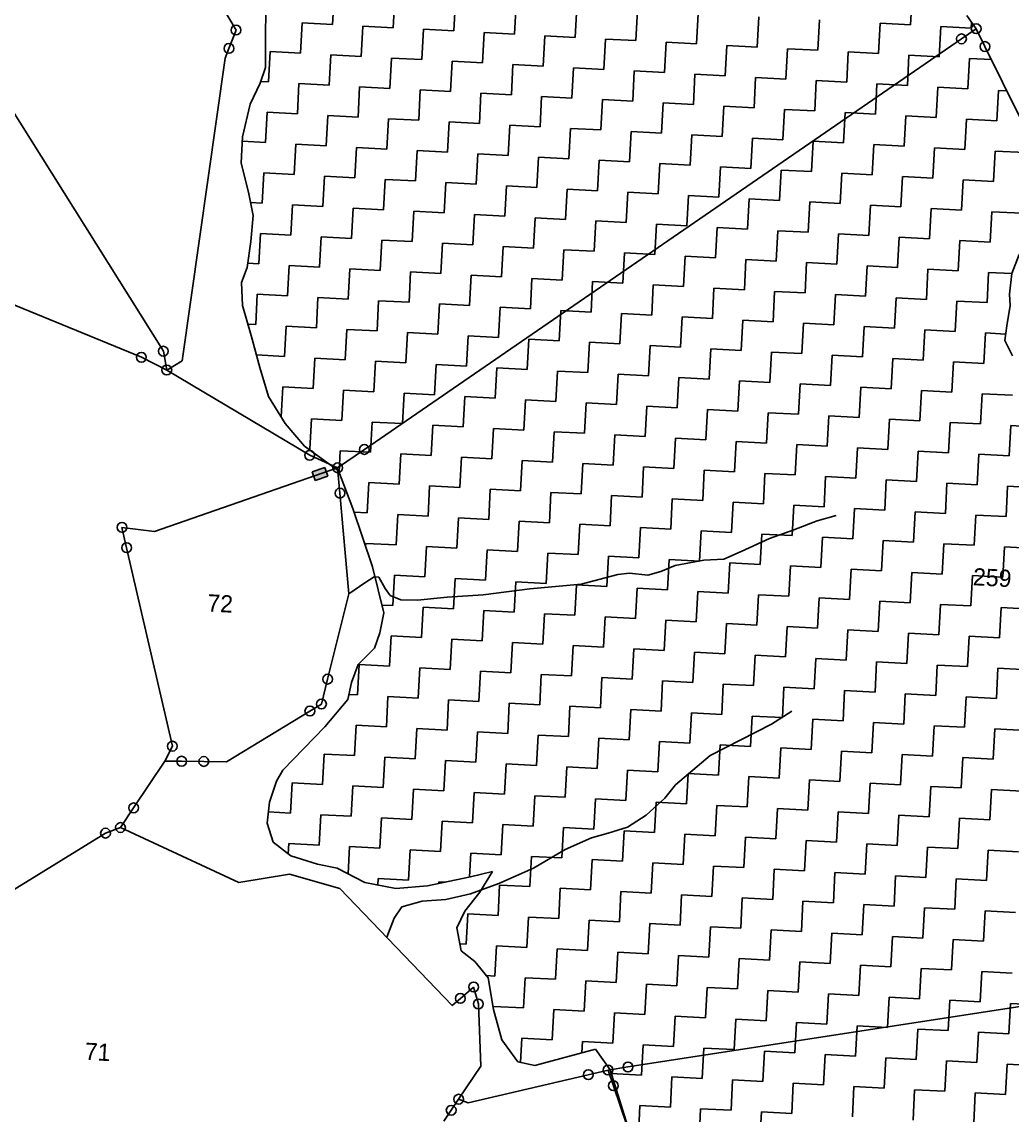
# Model space of a CAD drawing. Header units: metres. Extents: x 260336 to 266671, y 2219820 to 2223612.
# Drawn here: x 265593.2 to 266002.4, y 2220372.8 to 2220824.6 of the extents above; entities that cross this region are included whole.
import ezdxf

# ---------------------------------------------------------------- set-up
doc = ezdxf.new("R2010")
doc.units = ezdxf.units.M
doc.header["$MEASUREMENT"] = 0
for name, color, linetype in [('LINE_WATER', 4, 'Continuous'), ('POLY_HATCH', 12, 'Continuous'), ('POLY_PARCEL', 6, 'Continuous'), ('SYM_STONE', 1, 'Continuous'), ('TEXT_PARCEL', 7, 'Continuous'), ('V_BOUND_LINE', 7, 'Continuous')]:
    doc.layers.add(name, color=color, linetype=linetype)
doc.styles.add('TEXT_MAP', font='', dxfattribs={"height": 1.8})
doc.styles.get('TEXT_MAP').set_extended_font_data('Kruti Dev 050')

msp = doc.modelspace()

# ---------------------------------------------------------------- hatches: boundary and pattern name
at = {"layer": 'SYM_STONE'}
msp.add_hatch(color=256, dxfattribs=at).paths.add_polyline_path([(265713.13, 2220638.65), (265714.38, 2220635.05), (265719.58, 2220636.86), (265718.32, 2220640.46)])

# ---------------------------------------------------------------- linework, layer by layer
at = {"layer": 'LINE_WATER', "ltscale": 10}
for p, q in [((265912.25, 2220614.74), (265921.79, 2220618.36)), ((265921.79, 2220618.36), (265929.73, 2220620.54)), ((265902.07, 2220611.16), (265912.25, 2220614.74)), ((265890.48, 2220605.7), (265902.07, 2220611.16)), ((265883.33, 2220602.57), (265890.48, 2220605.7)), ((265863.2, 2220599.96), (265875.05, 2220602.15)), ((265875.05, 2220602.15), (265883.33, 2220602.57)), ((265824.29, 2220592.23), (265839.5, 2220596.19)), ((265839.5, 2220596.19), (265844.31, 2220596.81)), ((265844.31, 2220596.81), (265851.87, 2220595.97)), ((265851.87, 2220595.97), (265857.2, 2220597.45)), ((265857.2, 2220597.45), (265863.2, 2220599.96)), ((265728.27, 2220588.28), (265734.96, 2220592.84)), ((265734.96, 2220592.84), (265738.78, 2220595.24)), ((265738.78, 2220595.24), (265740.73, 2220595.13)), ((265740.73, 2220595.13), (265743.31, 2220590.44)), ((265803.08, 2220590.3), (265824.29, 2220592.23)), ((265743.31, 2220590.44), (265745.32, 2220587.51)), ((265745.32, 2220587.51), (265749.79, 2220585.75)), ((265756.74, 2220585.59), (265768.98, 2220586.9)), ((265768.98, 2220586.9), (265783.83, 2220587.85)), ((265783.83, 2220587.85), (265803.08, 2220590.3)), ((265749.79, 2220585.75), (265756.74, 2220585.59)), ((265902.99, 2220534.41), (265911.3, 2220539.7)), ((265877.65, 2220521.44), (265902.99, 2220534.41)), ((265863.24, 2220509.31), (265877.65, 2220521.44)), ((265858.94, 2220503.81), (265863.24, 2220509.31)), ((265851.11, 2220496.78), (265858.94, 2220503.81)), ((265843.39, 2220491.75), (265851.11, 2220496.78)), ((265835.52, 2220489.31), (265843.39, 2220491.75)), ((265817.67, 2220482.52), (265828.54, 2220487.39)), ((265828.54, 2220487.39), (265835.52, 2220489.31)), ((265804.64, 2220474.89), (265817.67, 2220482.52)), ((265790.25, 2220468.49), (265804.64, 2220474.89)), ((265778.54, 2220464.22), (265790.25, 2220468.49)), ((265750.14, 2220458.84), (265758.59, 2220461.26)), ((265758.59, 2220461.26), (265768.39, 2220461.9)), ((265768.39, 2220461.9), (265778.54, 2220464.22)), ((265747.03, 2220454.14), (265750.14, 2220458.84)), ((265743.98, 2220446.25), (265747.03, 2220454.14))]:
    msp.add_line(p, q, dxfattribs=at)
at = {"layer": 'POLY_HATCH'}
for p, q in [((265694.28, 2220837.88), (265693.83, 2220821.78)), ((265693.83, 2220821.78), (265693.92, 2220805.8)), ((265693.92, 2220805.8), (265691.7, 2220799.35)), ((265691.7, 2220799.35), (265687.47, 2220790.65)), ((265687.47, 2220790.65), (265684.41, 2220777.19)), ((265684.41, 2220777.19), (265683.83, 2220766.42)), ((265683.83, 2220766.42), (265686.91, 2220753.57)), ((265686.91, 2220753.57), (265688.78, 2220744.55)), ((265688.78, 2220744.55), (265687.73, 2220733.8)), ((265687.73, 2220733.8), (265686.22, 2220723.08)), ((266005.29, 2220728.52), (266002.34, 2220720.58)), ((265686.22, 2220723.08), (265683.98, 2220716.88)), ((266002.34, 2220720.58), (266001.38, 2220712.03)), ((265683.98, 2220716.88), (265684.42, 2220707.47)), ((266001.38, 2220712.03), (266001.64, 2220707.46)), ((265684.42, 2220707.47), (265687.99, 2220695.06)), ((266001.64, 2220707.46), (266000.17, 2220698.94)), ((265687.99, 2220695.06), (265691.51, 2220681.73)), ((266000.17, 2220698.94), (265999.35, 2220692.91)), ((265999.35, 2220692.91), (266002.56, 2220686.67)), ((265691.51, 2220681.73), (265695.1, 2220669.79)), ((265695.1, 2220669.79), (265702.03, 2220658.62)), ((265702.03, 2220658.62), (265709.99, 2220649.27)), ((265709.99, 2220649.27), (265724.02, 2220639.13)), ((265724.02, 2220639.13), (265729.97, 2220623.47)), ((265729.97, 2220623.47), (265738.13, 2220599.44)), ((265738.13, 2220599.44), (265742.78, 2220580.32)), ((265742.78, 2220580.32), (265741.05, 2220572.06)), ((265741.05, 2220572.06), (265738.95, 2220565.71)), ((265738.95, 2220565.71), (265732.12, 2220559.01)), ((265732.12, 2220559.01), (265729.37, 2220551.52)), ((265729.37, 2220551.52), (265727.82, 2220544.55)), ((265727.82, 2220544.55), (265718.39, 2220533.29)), ((265718.39, 2220533.29), (265709.68, 2220524.35)), ((265709.68, 2220524.35), (265700.96, 2220515.4)), ((265700.96, 2220515.4), (265698.37, 2220510.84)), ((265698.37, 2220510.84), (265695.55, 2220502.17)), ((265695.55, 2220502.17), (265694.49, 2220493.41)), ((265694.49, 2220493.41), (265697.02, 2220485.63)), ((265697.02, 2220485.63), (265704.37, 2220479.95)), ((265704.37, 2220479.95), (265715.36, 2220476.42)), ((265715.36, 2220476.42), (265723.51, 2220474.81)), ((265723.51, 2220474.81), (265734.97, 2220468.91)), ((265760.78, 2220467.53), (265778.63, 2220471.29)), ((265778.63, 2220471.29), (265787.64, 2220473.51)), ((265787.64, 2220473.51), (265782.47, 2220464.97)), ((265734.97, 2220468.91), (265747.78, 2220466.46)), ((265747.78, 2220466.46), (265760.78, 2220467.53)), ((265782.47, 2220464.97), (265776.17, 2220457.07)), ((265776.17, 2220457.07), (265772.86, 2220450.19)), ((265772.86, 2220450.19), (265774.71, 2220440.69)), ((265774.71, 2220440.69), (265780.36, 2220436.27)), ((265780.36, 2220436.27), (265785.88, 2220429.51)), ((265785.88, 2220429.51), (265788.13, 2220416.46)), ((265788.13, 2220416.46), (265791.58, 2220403.93)), ((265791.58, 2220403.93), (265798.15, 2220394.76)), ((265805.13, 2220393.21), (265823.04, 2220398.13)), ((265823.04, 2220398.13), (265830.28, 2220399.98)), ((265830.28, 2220399.98), (265836.3, 2220391.43)), ((265798.15, 2220394.76), (265805.13, 2220393.21)), ((265836.3, 2220391.43), (265845.85, 2220360.93))]:
    msp.add_line(p, q, dxfattribs=at)
at = {"layer": 'POLY_HATCH', "linetype": 'Continuous'}
for p, q in [((265721.56, 2220823.57), (265722.23, 2220836.11)), ((265960.44, 2220823.41), (265961.1, 2220835.95)), ((265746.63, 2220822.24), (265747.3, 2220834.77)), ((265771.71, 2220820.9), (265772.38, 2220833.44)), ((265796.78, 2220819.56), (265797.45, 2220832.1)), ((265821.86, 2220818.23), (265822.53, 2220830.77)), ((265846.93, 2220816.89), (265847.6, 2220829.43)), ((265872.01, 2220815.56), (265872.68, 2220828.09)), ((265897.08, 2220814.22), (265897.75, 2220826.76)), ((265708.35, 2220811.7), (265709.02, 2220824.24)), ((265709.02, 2220824.24), (265721.56, 2220823.57)), ((265733.43, 2220810.37), (265734.1, 2220822.91)), ((265734.1, 2220822.91), (265746.63, 2220822.24)), ((265758.5, 2220809.03), (265759.17, 2220821.57)), ((265759.17, 2220821.57), (265771.71, 2220820.9)), ((265922.16, 2220812.88), (265922.82, 2220825.42)), ((265947.23, 2220811.55), (265947.9, 2220824.08)), ((265947.9, 2220824.08), (265960.44, 2220823.41)), ((265972.3, 2220810.21), (265972.97, 2220822.75)), ((265972.97, 2220822.75), (265985.51, 2220822.08)), ((265985.51, 2220822.08), (265985.64, 2220824.54)), ((265783.58, 2220807.7), (265784.25, 2220820.23)), ((265784.25, 2220820.23), (265796.78, 2220819.56)), ((265808.65, 2220806.36), (265809.32, 2220818.9)), ((265809.32, 2220818.9), (265821.86, 2220818.23)), ((265833.73, 2220805.02), (265834.4, 2220817.56)), ((265834.4, 2220817.56), (265846.93, 2220816.89)), ((265858.8, 2220803.69), (265859.47, 2220816.22)), ((265859.47, 2220816.22), (265872.01, 2220815.56)), ((265883.88, 2220802.35), (265884.54, 2220814.89)), ((265884.54, 2220814.89), (265897.08, 2220814.22)), ((265908.95, 2220801.01), (265909.62, 2220813.55)), ((265909.62, 2220813.55), (265922.16, 2220812.88)), ((265695.15, 2220799.84), (265695.82, 2220812.37)), ((265695.82, 2220812.37), (265708.35, 2220811.7)), ((265720.22, 2220798.5), (265720.89, 2220811.04)), ((265720.89, 2220811.04), (265733.43, 2220810.37)), ((265745.3, 2220797.16), (265745.97, 2220809.7)), ((265745.97, 2220809.7), (265758.5, 2220809.03)), ((265770.37, 2220795.83), (265771.04, 2220808.36)), ((265771.04, 2220808.36), (265783.58, 2220807.7)), ((265934.03, 2220799.68), (265934.69, 2220812.21)), ((265934.69, 2220812.21), (265947.23, 2220811.55)), ((265959.1, 2220798.34), (265959.77, 2220810.88)), ((265959.77, 2220810.88), (265972.3, 2220810.21)), ((265984.17, 2220797), (265984.84, 2220809.54)), ((265984.84, 2220809.54), (265993.83, 2220809.06)), ((265795.45, 2220794.49), (265796.12, 2220807.03)), ((265796.12, 2220807.03), (265808.65, 2220806.36)), ((265820.52, 2220793.15), (265821.19, 2220805.69)), ((265821.19, 2220805.69), (265833.73, 2220805.02)), ((265845.6, 2220791.82), (265846.26, 2220804.35)), ((265846.26, 2220804.35), (265858.8, 2220803.69)), ((265691.93, 2220800.01), (265695.15, 2220799.84)), ((265707.02, 2220786.63), (265707.69, 2220799.17)), ((265707.69, 2220799.17), (265720.22, 2220798.5)), ((265870.67, 2220790.48), (265871.34, 2220803.02)), ((265871.34, 2220803.02), (265883.88, 2220802.35)), ((265895.75, 2220789.14), (265896.41, 2220801.68)), ((265896.41, 2220801.68), (265908.95, 2220801.01)), ((265920.82, 2220787.81), (265921.49, 2220800.35)), ((265921.49, 2220800.35), (265934.03, 2220799.68)), ((265945.89, 2220786.47), (265946.56, 2220799.01)), ((265946.56, 2220799.01), (265959.1, 2220798.34)), ((265732.09, 2220785.29), (265732.76, 2220797.83)), ((265732.76, 2220797.83), (265745.3, 2220797.16)), ((265757.17, 2220783.96), (265757.84, 2220796.49)), ((265757.84, 2220796.49), (265770.37, 2220795.83)), ((265782.24, 2220782.62), (265782.91, 2220795.16)), ((265782.91, 2220795.16), (265795.45, 2220794.49)), ((265970.97, 2220785.14), (265971.64, 2220797.67)), ((265971.64, 2220797.67), (265984.17, 2220797)), ((265996.04, 2220783.8), (265996.71, 2220796.34)), ((265996.71, 2220796.34), (266000.18, 2220796.15)), ((265807.32, 2220781.28), (265807.98, 2220793.82)), ((265807.98, 2220793.82), (265820.52, 2220793.15)), ((265832.39, 2220779.95), (265833.06, 2220792.49)), ((265833.06, 2220792.49), (265845.6, 2220791.82)), ((265857.47, 2220778.61), (265858.13, 2220791.15)), ((265858.13, 2220791.15), (265870.67, 2220790.48)), ((265693.81, 2220774.76), (265694.48, 2220787.3)), ((265694.48, 2220787.3), (265707.02, 2220786.63)), ((265718.89, 2220773.43), (265719.56, 2220785.96)), ((265719.56, 2220785.96), (265732.09, 2220785.29)), ((265882.54, 2220777.28), (265883.21, 2220789.81)), ((265883.21, 2220789.81), (265895.75, 2220789.14)), ((265907.61, 2220775.94), (265908.28, 2220788.48)), ((265908.28, 2220788.48), (265920.82, 2220787.81)), ((265932.69, 2220774.6), (265933.36, 2220787.14)), ((265933.36, 2220787.14), (265945.89, 2220786.47)), ((265957.76, 2220773.27), (265958.43, 2220785.8)), ((265958.43, 2220785.8), (265970.97, 2220785.14)), ((265743.96, 2220772.09), (265744.63, 2220784.63)), ((265744.63, 2220784.63), (265757.17, 2220783.96)), ((265769.04, 2220770.75), (265769.7, 2220783.29)), ((265769.7, 2220783.29), (265782.24, 2220782.62)), ((265794.11, 2220769.42), (265794.78, 2220781.95)), ((265794.78, 2220781.95), (265807.32, 2220781.28)), ((265982.84, 2220771.93), (265983.51, 2220784.47)), ((265983.51, 2220784.47), (265996.04, 2220783.8)), ((265819.19, 2220768.08), (265819.85, 2220780.62)), ((265819.85, 2220780.62), (265832.39, 2220779.95)), ((265844.26, 2220766.74), (265844.93, 2220779.28)), ((265844.93, 2220779.28), (265857.47, 2220778.61)), ((265869.33, 2220765.41), (265870, 2220777.94)), ((265870, 2220777.94), (265882.54, 2220777.28)), ((265894.41, 2220764.07), (265895.08, 2220776.61)), ((265895.08, 2220776.61), (265907.61, 2220775.94)), ((265684.3, 2220775.27), (265693.81, 2220774.76)), ((265705.68, 2220761.56), (265706.35, 2220774.09)), ((265706.35, 2220774.09), (265718.89, 2220773.43)), ((265730.76, 2220760.22), (265731.42, 2220772.76)), ((265731.42, 2220772.76), (265743.96, 2220772.09)), ((265919.48, 2220762.73), (265920.15, 2220775.27)), ((265920.15, 2220775.27), (265932.69, 2220774.6)), ((265944.56, 2220761.4), (265945.23, 2220773.93)), ((265945.23, 2220773.93), (265957.76, 2220773.27)), ((265969.63, 2220760.06), (265970.3, 2220772.6)), ((265970.3, 2220772.6), (265982.84, 2220771.93)), ((265755.83, 2220758.88), (265756.5, 2220771.42)), ((265756.5, 2220771.42), (265769.04, 2220770.75)), ((265780.91, 2220757.55), (265781.57, 2220770.08)), ((265781.57, 2220770.08), (265794.11, 2220769.42)), ((265805.98, 2220756.21), (265806.65, 2220768.75)), ((265806.65, 2220768.75), (265819.19, 2220768.08)), ((265831.05, 2220754.87), (265831.72, 2220767.41)), ((265831.72, 2220767.41), (265844.26, 2220766.74)), ((265994.71, 2220758.72), (265995.37, 2220771.26)), ((265995.37, 2220771.26), (266007.91, 2220770.59)), ((265856.13, 2220753.54), (265856.8, 2220766.07)), ((265856.8, 2220766.07), (265869.33, 2220765.41)), ((265881.2, 2220752.2), (265881.87, 2220764.74)), ((265881.87, 2220764.74), (265894.41, 2220764.07)), ((265906.28, 2220750.86), (265906.95, 2220763.4)), ((265906.95, 2220763.4), (265919.48, 2220762.73)), ((265692.48, 2220749.69), (265693.14, 2220762.22)), ((265693.14, 2220762.22), (265705.68, 2220761.56)), ((265717.55, 2220748.35), (265718.22, 2220760.89)), ((265718.22, 2220760.89), (265730.76, 2220760.22)), ((265742.63, 2220747.01), (265743.29, 2220759.55)), ((265743.29, 2220759.55), (265755.83, 2220758.88)), ((265931.35, 2220749.53), (265932.02, 2220762.07)), ((265932.02, 2220762.07), (265944.56, 2220761.4)), ((265956.43, 2220748.19), (265957.09, 2220760.73)), ((265957.09, 2220760.73), (265969.63, 2220760.06)), ((265981.5, 2220746.86), (265982.17, 2220759.39)), ((265982.17, 2220759.39), (265994.71, 2220758.72)), ((265767.7, 2220745.68), (265768.37, 2220758.21)), ((265768.37, 2220758.21), (265780.91, 2220757.55)), ((265792.77, 2220744.34), (265793.44, 2220756.88)), ((265793.44, 2220756.88), (265805.98, 2220756.21)), ((265817.85, 2220743), (265818.52, 2220755.54)), ((265818.52, 2220755.54), (265831.05, 2220754.87)), ((265842.92, 2220741.67), (265843.59, 2220754.21)), ((265843.59, 2220754.21), (265856.13, 2220753.54)), ((265687.66, 2220749.94), (265692.48, 2220749.69)), ((265868, 2220740.33), (265868.67, 2220752.87)), ((265868.67, 2220752.87), (265881.2, 2220752.2)), ((265893.07, 2220739), (265893.74, 2220751.53)), ((265893.74, 2220751.53), (265906.28, 2220750.86)), ((265918.15, 2220737.66), (265918.81, 2220750.2)), ((265918.81, 2220750.2), (265931.35, 2220749.53)), ((265704.35, 2220736.48), (265705.01, 2220749.02)), ((265705.01, 2220749.02), (265717.55, 2220748.35)), ((265729.42, 2220735.15), (265730.09, 2220747.68)), ((265730.09, 2220747.68), (265742.63, 2220747.01)), ((265754.49, 2220733.81), (265755.16, 2220746.35)), ((265755.16, 2220746.35), (265767.7, 2220745.68)), ((265779.57, 2220732.47), (265780.24, 2220745.01)), ((265780.24, 2220745.01), (265792.77, 2220744.34)), ((265943.22, 2220736.32), (265943.89, 2220748.86)), ((265943.89, 2220748.86), (265956.43, 2220748.19)), ((265968.3, 2220734.99), (265968.96, 2220747.52)), ((265968.96, 2220747.52), (265981.5, 2220746.86)), ((265993.37, 2220733.65), (265994.04, 2220746.19)), ((265994.04, 2220746.19), (266006.58, 2220745.52)), ((265804.64, 2220731.14), (265805.31, 2220743.67)), ((265805.31, 2220743.67), (265817.85, 2220743)), ((265829.72, 2220729.8), (265830.39, 2220742.34)), ((265830.39, 2220742.34), (265842.92, 2220741.67)), ((265854.79, 2220728.46), (265855.46, 2220741)), ((265855.46, 2220741), (265868, 2220740.33)), ((265691.14, 2220724.61), (265691.81, 2220737.15)), ((265691.81, 2220737.15), (265704.35, 2220736.48)), ((265716.21, 2220723.28), (265716.88, 2220735.81)), ((265716.88, 2220735.81), (265729.42, 2220735.15)), ((265879.87, 2220727.13), (265880.53, 2220739.66)), ((265880.53, 2220739.66), (265893.07, 2220739)), ((265904.94, 2220725.79), (265905.61, 2220738.33)), ((265905.61, 2220738.33), (265918.15, 2220737.66)), ((265930.02, 2220724.45), (265930.68, 2220736.99)), ((265930.68, 2220736.99), (265943.22, 2220736.32)), ((265741.29, 2220721.94), (265741.96, 2220734.48)), ((265741.96, 2220734.48), (265754.49, 2220733.81)), ((265766.36, 2220720.6), (265767.03, 2220733.14)), ((265767.03, 2220733.14), (265779.57, 2220732.47)), ((265791.44, 2220719.27), (265792.11, 2220731.8)), ((265792.11, 2220731.8), (265804.64, 2220731.14)), ((265955.09, 2220723.12), (265955.76, 2220735.65)), ((265955.76, 2220735.65), (265968.3, 2220734.99)), ((265980.16, 2220721.78), (265980.83, 2220734.32)), ((265980.83, 2220734.32), (265993.37, 2220733.65)), ((265816.51, 2220717.93), (265817.18, 2220730.47)), ((265817.18, 2220730.47), (265829.72, 2220729.8)), ((265841.59, 2220716.59), (265842.25, 2220729.13)), ((265842.25, 2220729.13), (265854.79, 2220728.46)), ((265866.66, 2220715.26), (265867.33, 2220727.79)), ((265867.33, 2220727.79), (265879.87, 2220727.13)), ((265686.47, 2220724.86), (265691.14, 2220724.61)), ((265703.01, 2220711.41), (265703.68, 2220723.94)), ((265703.68, 2220723.94), (265716.21, 2220723.28)), ((265728.08, 2220710.07), (265728.75, 2220722.61)), ((265728.75, 2220722.61), (265741.29, 2220721.94)), ((265891.74, 2220713.92), (265892.4, 2220726.46)), ((265892.4, 2220726.46), (265904.94, 2220725.79)), ((265916.81, 2220712.58), (265917.48, 2220725.12)), ((265917.48, 2220725.12), (265930.02, 2220724.45)), ((265941.88, 2220711.25), (265942.55, 2220723.79)), ((265942.55, 2220723.79), (265955.09, 2220723.12)), ((265966.96, 2220709.91), (265967.63, 2220722.45)), ((265967.63, 2220722.45), (265980.16, 2220721.78)), ((265753.16, 2220708.73), (265753.83, 2220721.27)), ((265753.83, 2220721.27), (265766.36, 2220720.6)), ((265778.23, 2220707.4), (265778.9, 2220719.93)), ((265778.9, 2220719.93), (265791.44, 2220719.27)), ((265803.31, 2220706.06), (265803.98, 2220718.6)), ((265803.98, 2220718.6), (265816.51, 2220717.93)), ((265992.03, 2220708.58), (265992.7, 2220721.11)), ((265992.7, 2220721.11), (266002.35, 2220720.6)), ((265828.38, 2220704.72), (265829.05, 2220717.26)), ((265829.05, 2220717.26), (265841.59, 2220716.59)), ((265853.46, 2220703.39), (265854.12, 2220715.93)), ((265854.12, 2220715.93), (265866.66, 2220715.26)), ((265878.53, 2220702.05), (265879.2, 2220714.59)), ((265879.2, 2220714.59), (265891.74, 2220713.92)), ((265903.6, 2220700.72), (265904.27, 2220713.25)), ((265904.27, 2220713.25), (265916.81, 2220712.58)), ((265689.8, 2220699.54), (265690.47, 2220712.08)), ((265690.47, 2220712.08), (265703.01, 2220711.41)), ((265714.88, 2220698.2), (265715.55, 2220710.74)), ((265715.55, 2220710.74), (265728.08, 2220710.07)), ((265739.95, 2220696.87), (265740.62, 2220709.4)), ((265740.62, 2220709.4), (265753.16, 2220708.73)), ((265928.68, 2220699.38), (265929.35, 2220711.92)), ((265929.35, 2220711.92), (265941.88, 2220711.25)), ((265953.75, 2220698.04), (265954.42, 2220710.58)), ((265954.42, 2220710.58), (265966.96, 2220709.91)), ((265978.83, 2220696.71), (265979.5, 2220709.24)), ((265979.5, 2220709.24), (265992.03, 2220708.58)), ((265765.03, 2220695.53), (265765.7, 2220708.07)), ((265765.7, 2220708.07), (265778.23, 2220707.4)), ((265790.1, 2220694.19), (265790.77, 2220706.73)), ((265790.77, 2220706.73), (265803.31, 2220706.06)), ((265815.18, 2220692.86), (265815.84, 2220705.39)), ((265815.84, 2220705.39), (265828.38, 2220704.72)), ((265840.25, 2220691.52), (265840.92, 2220704.06)), ((265840.92, 2220704.06), (265853.46, 2220703.39)), ((265686.65, 2220699.71), (265689.8, 2220699.54)), ((265865.32, 2220690.18), (265865.99, 2220702.72)), ((265865.99, 2220702.72), (265878.53, 2220702.05)), ((265890.4, 2220688.85), (265891.07, 2220701.38)), ((265891.07, 2220701.38), (265903.6, 2220700.72)), ((265915.47, 2220687.51), (265916.14, 2220700.05)), ((265916.14, 2220700.05), (265928.68, 2220699.38)), ((265701.67, 2220686.33), (265702.34, 2220698.87)), ((265702.34, 2220698.87), (265714.88, 2220698.2)), ((265726.75, 2220685), (265727.42, 2220697.53)), ((265727.42, 2220697.53), (265739.95, 2220696.87)), ((265751.82, 2220683.66), (265752.49, 2220696.2)), ((265752.49, 2220696.2), (265765.03, 2220695.53)), ((265940.55, 2220686.17), (265941.22, 2220698.71)), ((265941.22, 2220698.71), (265953.75, 2220698.04)), ((265965.62, 2220684.84), (265966.29, 2220697.37)), ((265966.29, 2220697.37), (265978.83, 2220696.71)), ((265990.7, 2220683.5), (265991.37, 2220696.04)), ((265991.37, 2220696.04), (265999.71, 2220695.59)), ((265776.9, 2220682.32), (265777.56, 2220694.86)), ((265777.56, 2220694.86), (265790.1, 2220694.19)), ((265801.97, 2220680.99), (265802.64, 2220693.52)), ((265802.64, 2220693.52), (265815.18, 2220692.86)), ((265827.04, 2220679.65), (265827.71, 2220692.19)), ((265827.71, 2220692.19), (265840.25, 2220691.52)), ((265852.12, 2220678.31), (265852.79, 2220690.85)), ((265852.79, 2220690.85), (265865.32, 2220690.18)), ((265690.13, 2220686.95), (265701.67, 2220686.33)), ((265877.19, 2220676.98), (265877.86, 2220689.51)), ((265877.86, 2220689.51), (265890.4, 2220688.85)), ((265902.27, 2220675.64), (265902.94, 2220688.18)), ((265902.94, 2220688.18), (265915.47, 2220687.51)), ((265927.34, 2220674.3), (265928.01, 2220686.84)), ((265928.01, 2220686.84), (265940.55, 2220686.17)), ((265713.54, 2220673.13), (265714.21, 2220685.66)), ((265714.21, 2220685.66), (265726.75, 2220685)), ((265738.62, 2220671.79), (265739.28, 2220684.33)), ((265739.28, 2220684.33), (265751.82, 2220683.66)), ((265763.69, 2220670.45), (265764.36, 2220682.99)), ((265764.36, 2220682.99), (265776.9, 2220682.32)), ((265788.76, 2220669.12), (265789.43, 2220681.66)), ((265789.43, 2220681.66), (265801.97, 2220680.99)), ((265952.42, 2220672.97), (265953.09, 2220685.51)), ((265953.09, 2220685.51), (265965.62, 2220684.84)), ((265977.49, 2220671.63), (265978.16, 2220684.17)), ((265978.16, 2220684.17), (265990.7, 2220683.5)), ((265813.84, 2220667.78), (265814.51, 2220680.32)), ((265814.51, 2220680.32), (265827.04, 2220679.65)), ((265838.91, 2220666.44), (265839.58, 2220678.98)), ((265839.58, 2220678.98), (265852.12, 2220678.31)), ((265863.99, 2220665.11), (265864.66, 2220677.65)), ((265864.66, 2220677.65), (265877.19, 2220676.98)), ((265700.34, 2220661.34), (265701, 2220673.8)), ((265701, 2220673.8), (265713.54, 2220673.13)), ((265725.41, 2220659.92), (265726.08, 2220672.46)), ((265726.08, 2220672.46), (265738.62, 2220671.79)), ((265889.06, 2220663.77), (265889.73, 2220676.31)), ((265889.73, 2220676.31), (265902.27, 2220675.64)), ((265914.14, 2220662.44), (265914.81, 2220674.97)), ((265914.81, 2220674.97), (265927.34, 2220674.3)), ((265939.21, 2220661.1), (265939.88, 2220673.64)), ((265939.88, 2220673.64), (265952.42, 2220672.97)), ((265750.48, 2220658.59), (265751.15, 2220671.12)), ((265751.15, 2220671.12), (265763.69, 2220670.45)), ((265775.56, 2220657.25), (265776.23, 2220669.79)), ((265776.23, 2220669.79), (265788.76, 2220669.12)), ((265800.63, 2220655.91), (265801.3, 2220668.45)), ((265801.3, 2220668.45), (265813.84, 2220667.78)), ((265964.29, 2220659.76), (265964.95, 2220672.3)), ((265964.95, 2220672.3), (265977.49, 2220671.63)), ((265989.36, 2220658.43), (265990.03, 2220670.96)), ((265990.03, 2220670.96), (266002.57, 2220670.3)), ((265825.71, 2220654.58), (265826.38, 2220667.11)), ((265826.38, 2220667.11), (265838.91, 2220666.44)), ((265850.78, 2220653.24), (265851.45, 2220665.78)), ((265851.45, 2220665.78), (265863.99, 2220665.11)), ((265875.86, 2220651.9), (265876.53, 2220664.44)), ((265876.53, 2220664.44), (265889.06, 2220663.77)), ((265712.21, 2220648.05), (265712.87, 2220660.59)), ((265712.87, 2220660.59), (265725.41, 2220659.92)), ((265737.28, 2220646.72), (265737.95, 2220659.25)), ((265737.95, 2220659.25), (265750.48, 2220658.59)), ((265900.93, 2220650.57), (265901.6, 2220663.1)), ((265901.6, 2220663.1), (265914.14, 2220662.44)), ((265926.01, 2220649.23), (265926.67, 2220661.77)), ((265926.67, 2220661.77), (265939.21, 2220661.1)), ((265951.08, 2220647.89), (265951.75, 2220660.43)), ((265951.75, 2220660.43), (265964.29, 2220659.76)), ((265976.16, 2220646.56), (265976.82, 2220659.09)), ((265976.82, 2220659.09), (265989.36, 2220658.43)), ((265762.35, 2220645.38), (265763.02, 2220657.92)), ((265763.02, 2220657.92), (265775.56, 2220657.25)), ((265787.43, 2220644.04), (265788.1, 2220656.58)), ((265788.1, 2220656.58), (265800.63, 2220655.91)), ((265812.5, 2220642.71), (265813.17, 2220655.24)), ((265813.17, 2220655.24), (265825.71, 2220654.58)), ((266001.23, 2220645.22), (266001.9, 2220657.76)), ((266001.9, 2220657.76), (266014.44, 2220657.09)), ((265837.58, 2220641.37), (265838.25, 2220653.91)), ((265838.25, 2220653.91), (265850.78, 2220653.24)), ((265862.65, 2220640.03), (265863.32, 2220652.57)), ((265863.32, 2220652.57), (265875.86, 2220651.9)), ((265887.73, 2220638.7), (265888.39, 2220651.23)), ((265888.39, 2220651.23), (265900.93, 2220650.57)), ((265912.8, 2220637.36), (265913.47, 2220649.9)), ((265913.47, 2220649.9), (265926.01, 2220649.23)), ((265711.63, 2220648.08), (265712.21, 2220648.05)), ((265724.27, 2220638.48), (265724.74, 2220647.38)), ((265724.74, 2220647.38), (265737.28, 2220646.72)), ((265749.15, 2220633.51), (265749.82, 2220646.05)), ((265749.82, 2220646.05), (265762.35, 2220645.38)), ((265937.88, 2220636.02), (265938.54, 2220648.56)), ((265938.54, 2220648.56), (265951.08, 2220647.89)), ((265962.95, 2220634.69), (265963.62, 2220647.23)), ((265963.62, 2220647.23), (265976.16, 2220646.56)), ((265988.02, 2220633.35), (265988.69, 2220645.89)), ((265988.69, 2220645.89), (266001.23, 2220645.22)), ((265774.22, 2220632.17), (265774.89, 2220644.71)), ((265774.89, 2220644.71), (265787.43, 2220644.04)), ((265799.3, 2220630.84), (265799.97, 2220643.38)), ((265799.97, 2220643.38), (265812.5, 2220642.71)), ((265824.37, 2220629.5), (265825.04, 2220642.04)), ((265825.04, 2220642.04), (265837.58, 2220641.37)), ((265849.45, 2220628.16), (265850.11, 2220640.7)), ((265850.11, 2220640.7), (265862.65, 2220640.03)), ((265874.52, 2220626.83), (265875.19, 2220639.37)), ((265875.19, 2220639.37), (265887.73, 2220638.7)), ((265899.6, 2220625.49), (265900.26, 2220638.03)), ((265900.26, 2220638.03), (265912.8, 2220637.36)), ((265924.67, 2220624.16), (265925.34, 2220636.69)), ((265925.34, 2220636.69), (265937.88, 2220636.02)), ((265735.94, 2220621.64), (265736.61, 2220634.18)), ((265736.61, 2220634.18), (265749.15, 2220633.51)), ((265761.02, 2220620.31), (265761.69, 2220632.84)), ((265761.69, 2220632.84), (265774.22, 2220632.17)), ((265949.74, 2220622.82), (265950.41, 2220635.36)), ((265950.41, 2220635.36), (265962.95, 2220634.69)), ((265974.82, 2220621.48), (265975.49, 2220634.02)), ((265975.49, 2220634.02), (265988.02, 2220633.35)), ((265999.89, 2220620.15), (266000.56, 2220632.68)), ((266000.56, 2220632.68), (266013.1, 2220632.02)), ((265786.09, 2220618.97), (265786.76, 2220631.51)), ((265786.76, 2220631.51), (265799.3, 2220630.84)), ((265811.17, 2220617.63), (265811.83, 2220630.17)), ((265811.83, 2220630.17), (265824.37, 2220629.5)), ((265836.24, 2220616.3), (265836.91, 2220628.83)), ((265836.91, 2220628.83), (265849.45, 2220628.16)), ((265861.32, 2220614.96), (265861.98, 2220627.5)), ((265861.98, 2220627.5), (265874.52, 2220626.83)), ((265886.39, 2220613.62), (265887.06, 2220626.16)), ((265887.06, 2220626.16), (265899.6, 2220625.49)), ((265911.46, 2220612.29), (265912.13, 2220624.82)), ((265912.13, 2220624.82), (265924.67, 2220624.16)), ((265936.54, 2220610.95), (265937.21, 2220623.49)), ((265937.21, 2220623.49), (265949.74, 2220622.82)), ((265730.49, 2220621.93), (265735.94, 2220621.64)), ((265747.81, 2220608.44), (265748.48, 2220620.97)), ((265748.48, 2220620.97), (265761.02, 2220620.31)), ((265772.89, 2220607.1), (265773.55, 2220619.64)), ((265773.55, 2220619.64), (265786.09, 2220618.97)), ((265797.96, 2220605.76), (265798.63, 2220618.3)), ((265798.63, 2220618.3), (265811.17, 2220617.63)), ((265961.61, 2220609.61), (265962.28, 2220622.15)), ((265962.28, 2220622.15), (265974.82, 2220621.48)), ((265986.69, 2220608.28), (265987.36, 2220620.81)), ((265987.36, 2220620.81), (265999.89, 2220620.15)), ((265823.04, 2220604.43), (265823.7, 2220616.96)), ((265823.7, 2220616.96), (265836.24, 2220616.3)), ((265848.11, 2220603.09), (265848.78, 2220615.63)), ((265848.78, 2220615.63), (265861.32, 2220614.96)), ((265873.18, 2220601.75), (265873.85, 2220614.29)), ((265873.85, 2220614.29), (265886.39, 2220613.62)), ((265898.26, 2220600.42), (265898.93, 2220612.95)), ((265898.93, 2220612.95), (265911.46, 2220612.29)), ((265923.33, 2220599.08), (265924, 2220611.62)), ((265924, 2220611.62), (265936.54, 2220610.95)), ((265948.41, 2220597.74), (265949.08, 2220610.28)), ((265949.08, 2220610.28), (265961.61, 2220609.61)), ((265735.22, 2220608.02), (265735.27, 2220609.1)), ((265735.27, 2220609.1), (265747.81, 2220608.44)), ((265759.68, 2220595.23), (265760.35, 2220607.77)), ((265760.35, 2220607.77), (265772.89, 2220607.1)), ((265784.76, 2220593.89), (265785.42, 2220606.43)), ((265785.42, 2220606.43), (265797.96, 2220605.76)), ((265809.83, 2220592.56), (265810.5, 2220605.1)), ((265810.5, 2220605.1), (265823.04, 2220604.43)), ((265973.48, 2220596.41), (265974.15, 2220608.95)), ((265974.15, 2220608.95), (265986.69, 2220608.28)), ((265998.56, 2220595.07), (265999.23, 2220607.61)), ((265999.23, 2220607.61), (266011.76, 2220606.94)), ((265834.9, 2220591.22), (265835.57, 2220603.76)), ((265835.57, 2220603.76), (265848.11, 2220603.09)), ((265859.98, 2220589.88), (265860.65, 2220602.42)), ((265860.65, 2220602.42), (265873.18, 2220601.75)), ((265885.05, 2220588.55), (265885.72, 2220601.09)), ((265885.72, 2220601.09), (265898.26, 2220600.42)), ((265746.48, 2220583.36), (265747.14, 2220595.9)), ((265747.14, 2220595.9), (265759.68, 2220595.23)), ((265910.13, 2220587.21), (265910.8, 2220599.75)), ((265910.8, 2220599.75), (265923.33, 2220599.08)), ((265935.2, 2220585.88), (265935.87, 2220598.41)), ((265935.87, 2220598.41), (265948.41, 2220597.74)), ((265960.28, 2220584.54), (265960.95, 2220597.08)), ((265960.95, 2220597.08), (265973.48, 2220596.41)), ((265985.35, 2220583.2), (265986.02, 2220595.74)), ((265986.02, 2220595.74), (265998.56, 2220595.07)), ((265771.55, 2220582.03), (265772.22, 2220594.56)), ((265772.22, 2220594.56), (265784.76, 2220593.89)), ((265796.62, 2220580.69), (265797.29, 2220593.23)), ((265797.29, 2220593.23), (265809.83, 2220592.56)), ((265821.7, 2220579.35), (265822.37, 2220591.89)), ((265822.37, 2220591.89), (265834.9, 2220591.22)), ((265846.77, 2220578.02), (265847.44, 2220590.55)), ((265847.44, 2220590.55), (265859.98, 2220589.88)), ((265871.85, 2220576.68), (265872.52, 2220589.22)), ((265872.52, 2220589.22), (265885.05, 2220588.55)), ((265896.92, 2220575.34), (265897.59, 2220587.88)), ((265897.59, 2220587.88), (265910.13, 2220587.21)), ((265741.98, 2220583.6), (265746.48, 2220583.36)), ((265758.34, 2220570.16), (265759.01, 2220582.69)), ((265759.01, 2220582.69), (265771.55, 2220582.03)), ((265922, 2220574.01), (265922.67, 2220586.54)), ((265922.67, 2220586.54), (265935.2, 2220585.88)), ((265947.07, 2220572.67), (265947.74, 2220585.21)), ((265947.74, 2220585.21), (265960.28, 2220584.54)), ((265972.15, 2220571.33), (265972.81, 2220583.87)), ((265972.81, 2220583.87), (265985.35, 2220583.2)), ((265997.22, 2220570), (265997.89, 2220582.53)), ((265997.89, 2220582.53), (266010.43, 2220581.87)), ((265783.42, 2220568.82), (265784.09, 2220581.36)), ((265784.09, 2220581.36), (265796.62, 2220580.69)), ((265808.49, 2220567.48), (265809.16, 2220580.02)), ((265809.16, 2220580.02), (265821.7, 2220579.35)), ((265833.57, 2220566.15), (265834.24, 2220578.68)), ((265834.24, 2220578.68), (265846.77, 2220578.02)), ((265858.64, 2220564.81), (265859.31, 2220577.35)), ((265859.31, 2220577.35), (265871.85, 2220576.68)), ((265883.72, 2220563.47), (265884.39, 2220576.01)), ((265884.39, 2220576.01), (265896.92, 2220575.34)), ((265908.79, 2220562.14), (265909.46, 2220574.67)), ((265909.46, 2220574.67), (265922, 2220574.01)), ((265933.87, 2220560.8), (265934.53, 2220573.34)), ((265934.53, 2220573.34), (265947.07, 2220572.67)), ((265745.14, 2220558.29), (265745.81, 2220570.82)), ((265745.81, 2220570.82), (265758.34, 2220570.16)), ((265770.21, 2220556.95), (265770.88, 2220569.49)), ((265770.88, 2220569.49), (265783.42, 2220568.82)), ((265958.94, 2220559.46), (265959.61, 2220572)), ((265959.61, 2220572), (265972.15, 2220571.33)), ((265984.01, 2220558.13), (265984.68, 2220570.67)), ((265984.68, 2220570.67), (265997.22, 2220570)), ((265795.29, 2220555.61), (265795.96, 2220568.15)), ((265795.96, 2220568.15), (265808.49, 2220567.48)), ((265820.36, 2220554.28), (265821.03, 2220566.82)), ((265821.03, 2220566.82), (265833.57, 2220566.15)), ((265845.44, 2220552.94), (265846.11, 2220565.48)), ((265846.11, 2220565.48), (265858.64, 2220564.81)), ((265870.51, 2220551.61), (265871.18, 2220564.14)), ((265871.18, 2220564.14), (265883.72, 2220563.47)), ((265895.59, 2220550.27), (265896.25, 2220562.81)), ((265896.25, 2220562.81), (265908.79, 2220562.14)), ((265920.66, 2220548.93), (265921.33, 2220561.47)), ((265921.33, 2220561.47), (265933.87, 2220560.8)), ((265945.74, 2220547.6), (265946.4, 2220560.13)), ((265946.4, 2220560.13), (265958.94, 2220559.46)), ((265731.93, 2220546.42), (265732.6, 2220558.96)), ((265732.6, 2220558.96), (265745.14, 2220558.29)), ((265757.01, 2220545.08), (265757.68, 2220557.62)), ((265757.68, 2220557.62), (265770.21, 2220556.95)), ((265782.08, 2220543.75), (265782.75, 2220556.28)), ((265782.75, 2220556.28), (265795.29, 2220555.61)), ((265807.16, 2220542.41), (265807.83, 2220554.95)), ((265807.83, 2220554.95), (265820.36, 2220554.28)), ((265970.81, 2220546.26), (265971.48, 2220558.8)), ((265971.48, 2220558.8), (265984.01, 2220558.13)), ((265995.88, 2220544.92), (265996.55, 2220557.46)), ((265996.55, 2220557.46), (266009.09, 2220556.79)), ((265832.23, 2220541.07), (265832.9, 2220553.61)), ((265832.9, 2220553.61), (265845.44, 2220552.94)), ((265857.31, 2220539.74), (265857.97, 2220552.27)), ((265857.97, 2220552.27), (265870.51, 2220551.61)), ((265882.38, 2220538.4), (265883.05, 2220550.94)), ((265883.05, 2220550.94), (265895.59, 2220550.27)), ((265728.28, 2220546.61), (265731.93, 2220546.42)), ((265907.46, 2220537.06), (265908.12, 2220549.6)), ((265908.12, 2220549.6), (265920.66, 2220548.93)), ((265932.53, 2220535.73), (265933.2, 2220548.26)), ((265933.2, 2220548.26), (265945.74, 2220547.6)), ((265957.6, 2220534.39), (265958.27, 2220546.93)), ((265958.27, 2220546.93), (265970.81, 2220546.26)), ((265743.8, 2220533.21), (265744.47, 2220545.75)), ((265744.47, 2220545.75), (265757.01, 2220545.08)), ((265768.88, 2220531.88), (265769.55, 2220544.41)), ((265769.55, 2220544.41), (265782.08, 2220543.75)), ((265793.95, 2220530.54), (265794.62, 2220543.08)), ((265794.62, 2220543.08), (265807.16, 2220542.41)), ((265819.03, 2220529.2), (265819.69, 2220541.74)), ((265819.69, 2220541.74), (265832.23, 2220541.07)), ((265982.68, 2220533.05), (265983.35, 2220545.59)), ((265983.35, 2220545.59), (265995.88, 2220544.92)), ((265844.1, 2220527.87), (265844.77, 2220540.4)), ((265844.77, 2220540.4), (265857.31, 2220539.74)), ((265869.18, 2220526.53), (265869.84, 2220539.07)), ((265869.84, 2220539.07), (265882.38, 2220538.4)), ((265894.25, 2220525.19), (265894.92, 2220537.73)), ((265894.92, 2220537.73), (265907.46, 2220537.06)), ((265730.6, 2220521.34), (265731.27, 2220533.88)), ((265731.27, 2220533.88), (265743.8, 2220533.21)), ((265755.67, 2220520.01), (265756.34, 2220532.54)), ((265756.34, 2220532.54), (265768.88, 2220531.88)), ((265919.32, 2220523.86), (265919.99, 2220536.39)), ((265919.99, 2220536.39), (265932.53, 2220535.73)), ((265944.4, 2220522.52), (265945.07, 2220535.06)), ((265945.07, 2220535.06), (265957.6, 2220534.39)), ((265969.47, 2220521.18), (265970.14, 2220533.72)), ((265970.14, 2220533.72), (265982.68, 2220533.05)), ((265994.55, 2220519.85), (265995.22, 2220532.39)), ((265995.22, 2220532.39), (266007.75, 2220531.72)), ((265780.75, 2220518.67), (265781.41, 2220531.21)), ((265781.41, 2220531.21), (265793.95, 2220530.54)), ((265805.82, 2220517.33), (265806.49, 2220529.87)), ((265806.49, 2220529.87), (265819.03, 2220529.2)), ((265830.9, 2220516), (265831.56, 2220528.54)), ((265831.56, 2220528.54), (265844.1, 2220527.87)), ((265855.97, 2220514.66), (265856.64, 2220527.2)), ((265856.64, 2220527.2), (265869.18, 2220526.53)), ((265881.04, 2220513.33), (265881.71, 2220525.86)), ((265881.71, 2220525.86), (265894.25, 2220525.19)), ((265906.12, 2220511.99), (265906.79, 2220524.53)), ((265906.79, 2220524.53), (265919.32, 2220523.86)), ((265717.39, 2220509.47), (265718.06, 2220522.01)), ((265718.06, 2220522.01), (265730.6, 2220521.34)), ((265742.47, 2220508.14), (265743.13, 2220520.68)), ((265743.13, 2220520.68), (265755.67, 2220520.01)), ((265767.54, 2220506.8), (265768.21, 2220519.34)), ((265768.21, 2220519.34), (265780.75, 2220518.67)), ((265931.19, 2220510.65), (265931.86, 2220523.19)), ((265931.86, 2220523.19), (265944.4, 2220522.52)), ((265956.27, 2220509.32), (265956.94, 2220521.85)), ((265956.94, 2220521.85), (265969.47, 2220521.18)), ((265981.34, 2220507.98), (265982.01, 2220520.52)), ((265982.01, 2220520.52), (265994.55, 2220519.85)), ((265792.62, 2220505.47), (265793.28, 2220518)), ((265793.28, 2220518), (265805.82, 2220517.33)), ((265817.69, 2220504.13), (265818.36, 2220516.67)), ((265818.36, 2220516.67), (265830.9, 2220516)), ((265842.76, 2220502.79), (265843.43, 2220515.33)), ((265843.43, 2220515.33), (265855.97, 2220514.66)), ((265704.19, 2220497.61), (265704.85, 2220510.14)), ((265704.85, 2220510.14), (265717.39, 2220509.47)), ((265867.84, 2220501.46), (265868.51, 2220513.99)), ((265868.51, 2220513.99), (265881.04, 2220513.33)), ((265892.91, 2220500.12), (265893.58, 2220512.66)), ((265893.58, 2220512.66), (265906.12, 2220511.99)), ((265917.99, 2220498.78), (265918.66, 2220511.32)), ((265918.66, 2220511.32), (265931.19, 2220510.65)), ((265943.06, 2220497.45), (265943.73, 2220509.98)), ((265943.73, 2220509.98), (265956.27, 2220509.32)), ((265729.26, 2220496.27), (265729.93, 2220508.81)), ((265729.93, 2220508.81), (265742.47, 2220508.14)), ((265754.34, 2220494.93), (265755, 2220507.47)), ((265755, 2220507.47), (265767.54, 2220506.8)), ((265779.41, 2220493.6), (265780.08, 2220506.13)), ((265780.08, 2220506.13), (265792.62, 2220505.47)), ((265968.14, 2220496.11), (265968.8, 2220508.65)), ((265968.8, 2220508.65), (265981.34, 2220507.98)), ((265993.21, 2220494.77), (265993.88, 2220507.31)), ((265993.88, 2220507.31), (266006.42, 2220506.64)), ((265804.48, 2220492.26), (265805.15, 2220504.8)), ((265805.15, 2220504.8), (265817.69, 2220504.13)), ((265829.56, 2220490.92), (265830.23, 2220503.46)), ((265830.23, 2220503.46), (265842.76, 2220502.79)), ((265854.63, 2220489.59), (265855.3, 2220502.12)), ((265855.3, 2220502.12), (265867.84, 2220501.46)), ((265879.71, 2220488.25), (265880.38, 2220500.79)), ((265880.38, 2220500.79), (265892.91, 2220500.12)), ((265695.06, 2220498.09), (265704.19, 2220497.61)), ((265716.06, 2220484.4), (265716.72, 2220496.94)), ((265716.72, 2220496.94), (265729.26, 2220496.27)), ((265904.78, 2220486.91), (265905.45, 2220499.45)), ((265905.45, 2220499.45), (265917.99, 2220498.78)), ((265929.86, 2220485.58), (265930.52, 2220498.11)), ((265930.52, 2220498.11), (265943.06, 2220497.45)), ((265954.93, 2220484.24), (265955.6, 2220496.78)), ((265955.6, 2220496.78), (265968.14, 2220496.11)), ((265741.13, 2220483.06), (265741.8, 2220495.6)), ((265741.8, 2220495.6), (265754.34, 2220494.93)), ((265766.2, 2220481.73), (265766.87, 2220494.26)), ((265766.87, 2220494.26), (265779.41, 2220493.6)), ((265791.28, 2220480.39), (265791.95, 2220492.93)), ((265791.95, 2220492.93), (265804.48, 2220492.26)), ((265980.01, 2220482.9), (265980.67, 2220495.44)), ((265980.67, 2220495.44), (265993.21, 2220494.77)), ((265816.35, 2220479.05), (265817.02, 2220491.59)), ((265817.02, 2220491.59), (265829.56, 2220490.92)), ((265841.43, 2220477.72), (265842.1, 2220490.26)), ((265842.1, 2220490.26), (265854.63, 2220489.59)), ((265866.5, 2220476.38), (265867.17, 2220488.92)), ((265867.17, 2220488.92), (265879.71, 2220488.25)), ((265891.58, 2220475.05), (265892.24, 2220487.58)), ((265892.24, 2220487.58), (265904.78, 2220486.91)), ((265703.29, 2220480.78), (265703.52, 2220485.07)), ((265703.52, 2220485.07), (265716.06, 2220484.4)), ((265727.99, 2220472.5), (265728.59, 2220483.73)), ((265728.59, 2220483.73), (265741.13, 2220483.06)), ((265916.65, 2220473.71), (265917.32, 2220486.25)), ((265917.32, 2220486.25), (265929.86, 2220485.58)), ((265941.73, 2220472.37), (265942.39, 2220484.91)), ((265942.39, 2220484.91), (265954.93, 2220484.24)), ((265966.8, 2220471.04), (265967.47, 2220483.57)), ((265967.47, 2220483.57), (265980.01, 2220482.9)), ((265753, 2220469.86), (265753.67, 2220482.4)), ((265753.67, 2220482.4), (265766.2, 2220481.73)), ((265778.22, 2220471.2), (265778.74, 2220481.06)), ((265778.74, 2220481.06), (265791.28, 2220480.39)), ((265803.15, 2220467.19), (265803.82, 2220479.72)), ((265803.82, 2220479.72), (265816.35, 2220479.05)), ((265828.22, 2220465.85), (265828.89, 2220478.39)), ((265828.89, 2220478.39), (265841.43, 2220477.72)), ((265991.87, 2220469.7), (265992.54, 2220482.24)), ((265992.54, 2220482.24), (266005.08, 2220481.57)), ((265853.3, 2220464.51), (265853.96, 2220477.05)), ((265853.96, 2220477.05), (265866.5, 2220476.38)), ((265878.37, 2220463.18), (265879.04, 2220475.71)), ((265879.04, 2220475.71), (265891.58, 2220475.05)), ((265903.45, 2220461.84), (265904.11, 2220474.38)), ((265904.11, 2220474.38), (265916.65, 2220473.71)), ((265740.32, 2220467.89), (265740.46, 2220470.53)), ((265740.46, 2220470.53), (265753, 2220469.86)), ((265765.5, 2220468.53), (265765.54, 2220469.19)), ((265765.54, 2220469.19), (265768.03, 2220469.06)), ((265928.52, 2220460.5), (265929.19, 2220473.04)), ((265929.19, 2220473.04), (265941.73, 2220472.37)), ((265953.59, 2220459.17), (265954.26, 2220471.7)), ((265954.26, 2220471.7), (265966.8, 2220471.04)), ((265978.67, 2220457.83), (265979.34, 2220470.37)), ((265979.34, 2220470.37), (265991.87, 2220469.7)), ((265789.94, 2220455.32), (265790.61, 2220467.85)), ((265790.61, 2220467.85), (265803.15, 2220467.19)), ((265815.02, 2220453.98), (265815.69, 2220466.52)), ((265815.69, 2220466.52), (265828.22, 2220465.85)), ((265840.09, 2220452.64), (265840.76, 2220465.18)), ((265840.76, 2220465.18), (265853.3, 2220464.51)), ((265865.17, 2220451.31), (265865.83, 2220463.84)), ((265865.83, 2220463.84), (265878.37, 2220463.18)), ((265890.24, 2220449.97), (265890.91, 2220462.51)), ((265890.91, 2220462.51), (265903.45, 2220461.84)), ((265915.31, 2220448.63), (265915.98, 2220461.17)), ((265915.98, 2220461.17), (265928.52, 2220460.5)), ((265776.74, 2220443.45), (265777.41, 2220455.98)), ((265777.41, 2220455.98), (265789.94, 2220455.32)), ((265940.39, 2220447.3), (265941.06, 2220459.84)), ((265941.06, 2220459.84), (265953.59, 2220459.17)), ((265965.46, 2220445.96), (265966.13, 2220458.5)), ((265966.13, 2220458.5), (265978.67, 2220457.83)), ((265990.54, 2220444.62), (265991.21, 2220457.16)), ((265991.21, 2220457.16), (266003.74, 2220456.49)), ((265801.81, 2220442.11), (265802.48, 2220454.65)), ((265802.48, 2220454.65), (265815.02, 2220453.98)), ((265826.89, 2220440.77), (265827.55, 2220453.31)), ((265827.55, 2220453.31), (265840.09, 2220452.64)), ((265851.96, 2220439.44), (265852.63, 2220451.98)), ((265852.63, 2220451.98), (265865.17, 2220451.31)), ((265877.03, 2220438.1), (265877.7, 2220450.64)), ((265877.7, 2220450.64), (265890.24, 2220449.97)), ((265902.11, 2220436.77), (265902.78, 2220449.3)), ((265902.78, 2220449.3), (265915.31, 2220448.63)), ((265927.18, 2220435.43), (265927.85, 2220447.97)), ((265927.85, 2220447.97), (265940.39, 2220447.3)), ((265952.26, 2220434.09), (265952.93, 2220446.63)), ((265952.93, 2220446.63), (265965.46, 2220445.96)), ((265774.14, 2220443.59), (265776.74, 2220443.45)), ((265788.61, 2220430.24), (265789.27, 2220442.78)), ((265789.27, 2220442.78), (265801.81, 2220442.11)), ((265977.33, 2220432.76), (265978, 2220445.29)), ((265978, 2220445.29), (265990.54, 2220444.62)), ((265813.68, 2220428.91), (265814.35, 2220441.44)), ((265814.35, 2220441.44), (265826.89, 2220440.77)), ((265838.75, 2220427.57), (265839.42, 2220440.11)), ((265839.42, 2220440.11), (265851.96, 2220439.44)), ((265863.83, 2220426.23), (265864.5, 2220438.77)), ((265864.5, 2220438.77), (265877.03, 2220438.1)), ((265888.9, 2220424.9), (265889.57, 2220437.43)), ((265889.57, 2220437.43), (265902.11, 2220436.77)), ((265913.98, 2220423.56), (265914.65, 2220436.1)), ((265914.65, 2220436.1), (265927.18, 2220435.43)), ((265939.05, 2220422.22), (265939.72, 2220434.76)), ((265939.72, 2220434.76), (265952.26, 2220434.09)), ((265964.13, 2220420.89), (265964.8, 2220433.42)), ((265964.8, 2220433.42), (265977.33, 2220432.76)), ((265785.13, 2220430.43), (265788.61, 2220430.24)), ((265800.47, 2220417.04), (265801.14, 2220429.57)), ((265801.14, 2220429.57), (265813.68, 2220428.91)), ((265989.2, 2220419.55), (265989.87, 2220432.09)), ((265989.87, 2220432.09), (266002.41, 2220431.42)), ((265825.55, 2220415.7), (265826.22, 2220428.24)), ((265826.22, 2220428.24), (265838.75, 2220427.57)), ((265850.62, 2220414.36), (265851.29, 2220426.9)), ((265851.29, 2220426.9), (265863.83, 2220426.23)), ((265875.7, 2220413.03), (265876.37, 2220425.56)), ((265876.37, 2220425.56), (265888.9, 2220424.9)), ((265900.77, 2220411.69), (265901.44, 2220424.23)), ((265901.44, 2220424.23), (265913.98, 2220423.56)), ((265925.85, 2220410.35), (265926.52, 2220422.89)), ((265926.52, 2220422.89), (265939.05, 2220422.22)), ((265950.92, 2220409.02), (265951.59, 2220421.56)), ((265951.59, 2220421.56), (265964.13, 2220420.89)), ((265976, 2220407.68), (265976.66, 2220420.22)), ((265976.66, 2220420.22), (265989.2, 2220419.55)), ((265787.93, 2220417.59), (265787.94, 2220417.7)), ((265787.94, 2220417.7), (265800.47, 2220417.04)), ((265812.34, 2220403.83), (265813.01, 2220416.37)), ((265813.01, 2220416.37), (265825.55, 2220415.7)), ((265837.42, 2220402.49), (265838.09, 2220415.03)), ((265838.09, 2220415.03), (265850.62, 2220414.36)), ((266001.07, 2220406.34), (266001.74, 2220418.88)), ((266001.74, 2220418.88), (266014.28, 2220418.21)), ((265862.49, 2220401.16), (265863.16, 2220413.7)), ((265863.16, 2220413.7), (265875.7, 2220413.03)), ((265887.57, 2220399.82), (265888.24, 2220412.36)), ((265888.24, 2220412.36), (265900.77, 2220411.69)), ((265912.64, 2220398.49), (265913.31, 2220411.02)), ((265913.31, 2220411.02), (265925.85, 2220410.35)), ((265937.72, 2220397.15), (265938.38, 2220409.69)), ((265938.38, 2220409.69), (265950.92, 2220409.02)), ((265962.79, 2220395.81), (265963.46, 2220408.35)), ((265963.46, 2220408.35), (265976, 2220407.68)), ((265987.87, 2220394.48), (265988.53, 2220407.01)), ((265988.53, 2220407.01), (266001.07, 2220406.34)), ((265799.27, 2220394.51), (265799.81, 2220404.5)), ((265799.81, 2220404.5), (265812.34, 2220403.83)), ((265824.63, 2220398.54), (265824.88, 2220403.16)), ((265824.88, 2220403.16), (265837.42, 2220402.49)), ((265849.29, 2220389.29), (265849.96, 2220401.83)), ((265849.96, 2220401.83), (265862.49, 2220401.16)), ((265874.36, 2220387.95), (265875.03, 2220400.49)), ((265875.03, 2220400.49), (265887.57, 2220399.82)), ((265899.44, 2220386.62), (265900.1, 2220399.15)), ((265900.1, 2220399.15), (265912.64, 2220398.49)), ((265924.51, 2220385.28), (265925.18, 2220397.82)), ((265925.18, 2220397.82), (265937.72, 2220397.15)), ((265949.59, 2220383.94), (265950.25, 2220396.48)), ((265950.25, 2220396.48), (265962.79, 2220395.81)), ((265974.66, 2220382.61), (265975.33, 2220395.14)), ((265975.33, 2220395.14), (265987.87, 2220394.48)), ((265999.73, 2220381.27), (266000.4, 2220393.81)), ((266000.4, 2220393.81), (266012.94, 2220393.14)), ((265836.76, 2220389.96), (265849.29, 2220389.29)), ((265861.16, 2220376.08), (265861.82, 2220388.62)), ((265861.82, 2220388.62), (265874.36, 2220387.95)), ((265886.23, 2220374.75), (265886.9, 2220387.28)), ((265886.9, 2220387.28), (265899.44, 2220386.62)), ((265911.31, 2220373.41), (265911.97, 2220385.95)), ((265911.97, 2220385.95), (265924.51, 2220385.28)), ((265936.38, 2220372.07), (265937.05, 2220384.61)), ((265937.05, 2220384.61), (265949.59, 2220383.94)), ((265961.45, 2220370.74), (265962.12, 2220383.28)), ((265962.12, 2220383.28), (265974.66, 2220382.61)), ((265986.53, 2220369.4), (265987.2, 2220381.94)), ((265987.2, 2220381.94), (265999.73, 2220381.27)), ((265847.95, 2220364.21), (265848.62, 2220376.75)), ((265848.62, 2220376.75), (265861.16, 2220376.08)), ((265873.03, 2220362.88), (265873.69, 2220375.42)), ((265873.69, 2220375.42), (265886.23, 2220374.75)), ((265898.1, 2220361.54), (265898.77, 2220374.08)), ((265898.77, 2220374.08), (265911.31, 2220373.41))]:
    msp.add_line(p, q, dxfattribs=at)
at = {"layer": 'POLY_PARCEL', "ltscale": 10}
for p, q in [((265675.64, 2220831.38), (265681.68, 2220821.24)), ((265987.56, 2220821.81), (265981.47, 2220817.62)), ((265681.68, 2220821.24), (265678.73, 2220813.66)), ((265981.47, 2220817.62), (265734.71, 2220647.9)), ((265678.73, 2220813.66), (265677.15, 2220809.61)), ((265677.15, 2220809.61), (265659.41, 2220684.48)), ((265651.65, 2220688.52), (265582.57, 2220798.66)), ((265642.59, 2220686), (265495.19, 2220746.42)), ((265653.06, 2220680.74), (265642.59, 2220686)), ((265653.06, 2220680.74), (265651.65, 2220688.52)), ((265659.41, 2220684.48), (265653.06, 2220680.74)), ((265712.11, 2220645.5), (265653.06, 2220680.74)), ((265723.68, 2220640.31), (265712.11, 2220645.5)), ((265734.71, 2220647.9), (265723.68, 2220640.31)), ((265723.68, 2220640.31), (265648.03, 2220613.94)), ((265724.6, 2220629.84), (265723.68, 2220640.31)), ((265728.27, 2220588.28), (265724.6, 2220629.84)), ((265648.03, 2220613.94), (265634.54, 2220615.7)), ((265634.54, 2220615.7), (265636.48, 2220607.3)), ((265636.48, 2220607.3), (265655.4, 2220525.26)), ((265719.54, 2220552.97), (265728.27, 2220588.28)), ((265716.99, 2220542.69), (265719.54, 2220552.97)), ((265712.2, 2220539.78), (265716.99, 2220542.69)), ((265677.69, 2220518.83), (265712.2, 2220539.78)), ((265655.4, 2220525.26), (265652.25, 2220519.11)), ((265639.35, 2220499.76), (265652.25, 2220519.11)), ((265652.25, 2220519.11), (265659.17, 2220519.04)), ((265659.17, 2220519.04), (265668.37, 2220518.94)), ((265668.37, 2220518.94), (265677.69, 2220518.83)), ((265633.93, 2220491.63), (265639.35, 2220499.76)), ((265627.75, 2220489.31), (265447.81, 2220378.28)), ((265633.93, 2220491.63), (265627.75, 2220489.31)), ((265682.8, 2220468.93), (265633.93, 2220491.63)), ((265703.73, 2220472.34), (265682.8, 2220468.93)), ((265724.6, 2220466.47), (265703.73, 2220472.34)), ((265770.99, 2220418.07), (265724.6, 2220466.47)), ((266213.75, 2220449.66), (265843.66, 2220392.65)), ((265779.85, 2220425.71), (265774.38, 2220420.99)), ((265781.85, 2220418.7), (265779.85, 2220425.71)), ((265774.38, 2220420.99), (265770.99, 2220418.07)), ((265782.85, 2220393), (265781.85, 2220418.7)), ((265773.66, 2220379.34), (265782.85, 2220393)), ((265843.66, 2220392.65), (265835.41, 2220391.38)), ((265827.23, 2220389.46), (265777.67, 2220377.79)), ((265835.41, 2220391.38), (265827.23, 2220389.46)), ((265835.41, 2220391.38), (265837.62, 2220384.91)), ((265837.62, 2220384.91), (265843.18, 2220368.66)), ((265770.59, 2220374.78), (265773.66, 2220379.34)), ((265777.67, 2220377.79), (265773.66, 2220379.34)), ((265767.54, 2220370.27), (265770.59, 2220374.78))]:
    msp.add_line(p, q, dxfattribs=at)
at = {"layer": 'SYM_STONE'}
for p, q in [((265713.13, 2220638.65), (265718.32, 2220640.46)), ((265714.38, 2220635.05), (265713.13, 2220638.65)), ((265719.58, 2220636.86), (265714.38, 2220635.05)), ((265718.32, 2220640.46), (265719.58, 2220636.86))]:
    msp.add_line(p, q, dxfattribs=at)
for centre in [(265681.68, 2220821.24), (265987.56, 2220821.81), (265981.47, 2220817.62), (265678.73, 2220813.66), (265991.19, 2220814.44), (265651.65, 2220688.52), (265642.59, 2220686), (265653.06, 2220680.74), (265734.71, 2220647.9), (265712.11, 2220645.5), (265723.68, 2220640.31), (265724.6, 2220629.84), (265634.54, 2220615.7), (265636.48, 2220607.3), (265719.54, 2220552.97), (265712.2, 2220539.78), (265716.99, 2220542.69), (265655.4, 2220525.26), (265659.17, 2220519.04), (265668.37, 2220518.94), (265639.35, 2220499.76), (265633.93, 2220491.63), (265627.75, 2220489.31), (265779.85, 2220425.71), (265774.38, 2220420.99), (265781.85, 2220418.7), (265835.41, 2220391.38), (265843.66, 2220392.65), (265827.23, 2220389.46), (265837.62, 2220384.91), (265773.66, 2220379.34), (265770.59, 2220374.78)]:
    msp.add_circle(centre, 2.02, dxfattribs=at)
at = {"layer": 'V_BOUND_LINE', "ltscale": 10}
for p, q in [((265983.73, 2220827.25), (265987.56, 2220821.81)), ((265987.56, 2220821.81), (265991.19, 2220814.44)), ((265991.19, 2220814.44), (266079.04, 2220635.76))]:
    msp.add_line(p, q, dxfattribs=at)

# ---------------------------------------------------------------- texts
at = {"layer": 'TEXT_PARCEL', "ltscale": 10, "style": 'TEXT_MAP'}
for s, p in [('259', (265986.08, 2220591.8)), ('72', (265669.67, 2220580.97)), ('71', (265619.04, 2220395.62))]:
    msp.add_text(s, height=7.118, rotation=356.9491, dxfattribs=at).set_placement(p)

doc.saveas('drawing.dxf')
